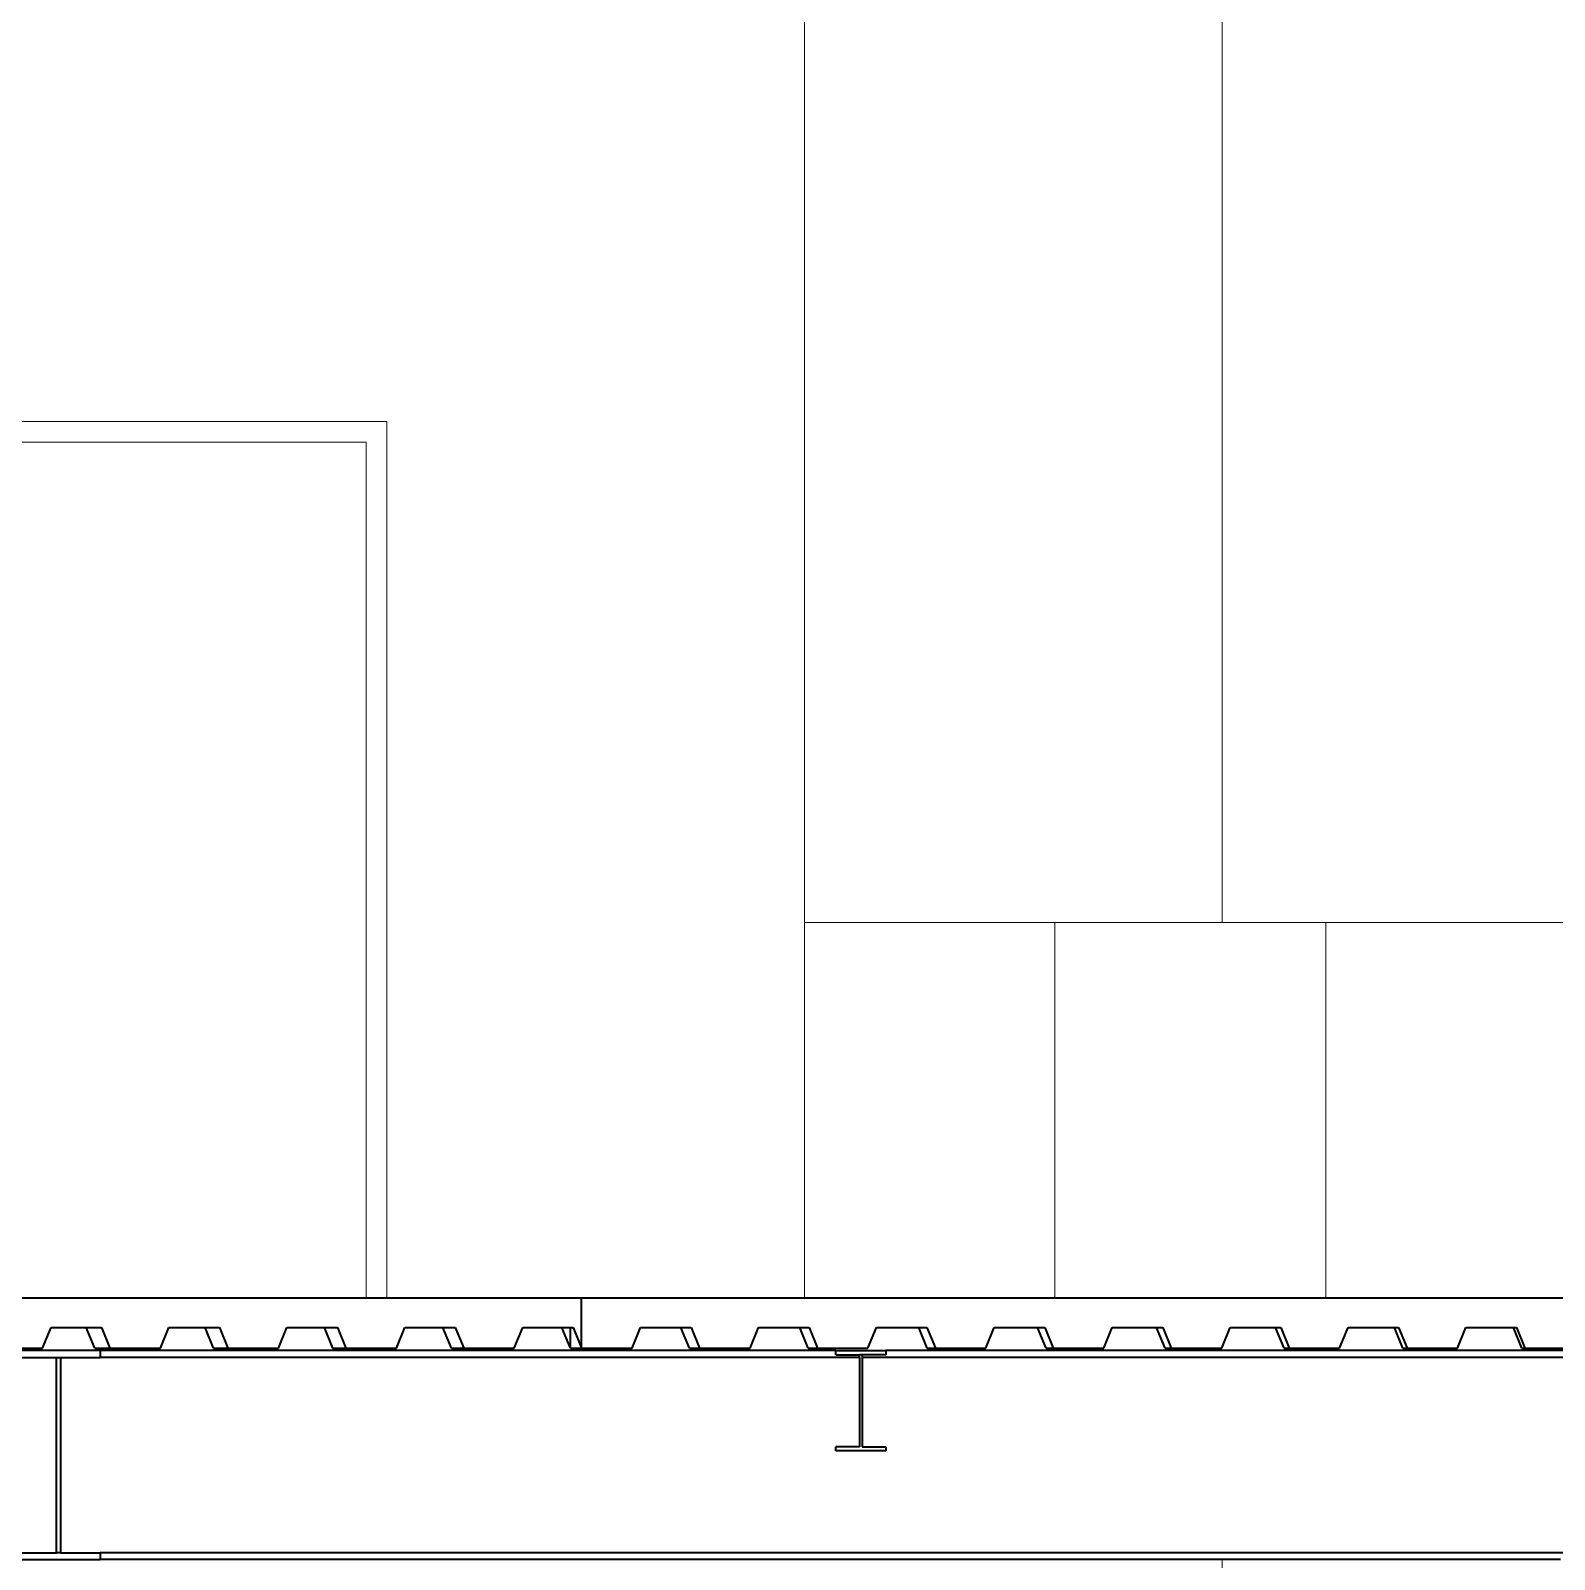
# Model space of a CAD drawing. Header units: metres. Extents: x 78 to 178, y -74 to 157.
# Drawn here: x 125.104 to 128.754, y -55.877 to -52.215 of the extents above; entities that cross this region are included whole.
import ezdxf

# ---------------------------------------------------------------- set-up
doc = ezdxf.new("R2010")
doc.units = ezdxf.units.M
doc.layers.add('01_Fina', color=252, linetype='Continuous', lineweight=15)
doc.layers.add('Cortes', color=7, linetype='Continuous', lineweight=40)

msp = doc.modelspace()

# ---------------------------------------------------------------- linework, layer by layer
at = {"layer": '01_Fina'}
for p, q in [((126.95784, -54.35079), (126.95784, -51.87651)), ((127.95784, -51.87651), (127.95784, -54.35079)), ((123.95784, -53.15079), (125.95784, -53.15079)), ((125.95784, -55.25079), (125.95784, -53.15079)), ((125.00784, -53.20079), (125.90784, -53.20079)), ((125.90784, -55.25079), (125.90784, -53.20079)), ((126.95784, -54.35079), (126.95784, -55.25079)), ((130.20784, -54.35079), (126.95784, -54.35079)), ((127.55784, -54.35079), (127.55784, -55.25079)), ((128.20637, -54.35079), (128.20637, -55.25079)), ((127.95784, -55.87651), (127.95784, -59.24651))]:
    msp.add_line(p, q, dxfattribs=at)
at = {"layer": 'Cortes'}
for p, q in [((125.62896, -55.25079), (124.48673, -55.25079)), ((126.42407, -55.25079), (125.62896, -55.25079)), ((126.42407, -55.37079), (126.42407, -55.25079)), ((128.65835, -55.25079), (126.42407, -55.25079)), ((129.53062, -55.25079), (128.65835, -55.25079)), ((125.13304, -55.37079), (125.15321, -55.32079)), ((125.15321, -55.32079), (125.23743, -55.32079)), ((125.25777, -55.37079), (125.23743, -55.32079)), ((125.23743, -55.32079), (125.27424, -55.32079)), ((125.27424, -55.32079), (125.29441, -55.37079)), ((125.41545, -55.37079), (125.43562, -55.32079)), ((125.43562, -55.32079), (125.52228, -55.32079)), ((125.54263, -55.37079), (125.52228, -55.32079)), ((125.52228, -55.32079), (125.55666, -55.32079)), ((125.55666, -55.32079), (125.57683, -55.37079)), ((125.69786, -55.37079), (125.71804, -55.32079)), ((125.71804, -55.32079), (125.80714, -55.32079)), ((125.80714, -55.32079), (125.82749, -55.37079)), ((125.80714, -55.32079), (125.83907, -55.32079)), ((125.83907, -55.32079), (125.85924, -55.37079)), ((125.98028, -55.37079), (126.00045, -55.32079)), ((126.00045, -55.32079), (126.092, -55.32079)), ((126.11234, -55.37079), (126.092, -55.32079)), ((126.092, -55.32079), (126.12148, -55.32079)), ((126.12148, -55.32079), (126.14166, -55.37079)), ((126.26269, -55.37079), (126.28286, -55.32079)), ((126.28286, -55.32079), (126.37685, -55.32079)), ((126.3972, -55.37079), (126.37685, -55.32079)), ((126.37685, -55.32079), (126.3972, -55.32079)), ((126.3972, -55.37079), (126.3972, -55.32079)), ((126.3972, -55.32079), (126.4039, -55.32079)), ((126.4039, -55.32079), (126.42407, -55.37079)), ((126.5451, -55.37079), (126.56528, -55.32079)), ((126.56528, -55.32079), (126.66171, -55.32079)), ((126.68206, -55.37079), (126.66171, -55.32079)), ((126.66171, -55.32079), (126.68631, -55.32079)), ((126.68631, -55.32079), (126.70648, -55.37079)), ((126.82752, -55.37079), (126.84769, -55.32079)), ((126.84769, -55.32079), (126.94657, -55.32079)), ((126.96691, -55.37079), (126.94657, -55.32079)), ((126.94657, -55.32079), (126.96873, -55.32079)), ((126.96873, -55.32079), (126.9889, -55.37079)), ((127.10993, -55.37079), (127.1301, -55.32079)), ((127.1301, -55.32079), (127.23142, -55.32079)), ((127.25177, -55.37079), (127.23142, -55.32079)), ((127.23142, -55.32079), (127.25114, -55.32079)), ((127.25114, -55.32079), (127.27131, -55.37079)), ((127.39235, -55.37079), (127.41252, -55.32079)), ((127.41252, -55.32079), (127.51628, -55.32079)), ((127.53663, -55.37079), (127.51628, -55.32079)), ((127.51628, -55.32079), (127.53355, -55.32079)), ((127.53355, -55.32079), (127.55373, -55.37079)), ((127.67476, -55.37079), (127.69493, -55.32079)), ((127.69493, -55.32079), (127.80114, -55.32079)), ((127.82148, -55.37079), (127.80114, -55.32079)), ((127.80114, -55.32079), (127.81597, -55.32079)), ((127.81597, -55.32079), (127.83614, -55.37079)), ((127.95717, -55.37079), (127.97735, -55.32079)), ((127.97735, -55.32079), (128.08599, -55.32079)), ((128.10634, -55.37079), (128.08599, -55.32079)), ((128.08599, -55.32079), (128.09838, -55.32079)), ((128.09838, -55.32079), (128.11855, -55.37079)), ((128.23959, -55.37079), (128.25976, -55.32079)), ((128.25976, -55.32079), (128.37085, -55.32079)), ((128.3912, -55.37079), (128.37085, -55.32079)), ((128.37085, -55.32079), (128.38079, -55.32079)), ((128.38079, -55.32079), (128.40097, -55.37079)), ((128.522, -55.37079), (128.54217, -55.32079)), ((128.54217, -55.32079), (128.6557, -55.32079)), ((128.67605, -55.37079), (128.6557, -55.32079)), ((128.6557, -55.32079), (128.66321, -55.32079)), ((128.66321, -55.32079), (128.68338, -55.37079)), ((125.012, -55.37079), (125.13304, -55.37079)), ((125.27105, -55.37651), (125.07105, -55.37651)), ((125.07105, -55.39251), (125.16605, -55.39251)), ((125.16605, -55.86051), (125.16605, -55.39251)), ((125.16605, -55.39251), (125.17605, -55.39251)), ((125.17605, -55.39251), (125.17605, -55.86051)), ((125.17605, -55.39251), (125.27105, -55.39251)), ((125.25777, -55.37079), (125.29441, -55.37079)), ((125.27105, -55.37651), (125.27105, -55.39251)), ((127.03295, -55.37651), (125.27105, -55.37651)), ((127.08985, -55.39251), (125.27105, -55.39251)), ((125.29441, -55.37079), (125.41545, -55.37079)), ((125.54263, -55.37079), (125.57683, -55.37079)), ((125.57683, -55.37079), (125.69786, -55.37079)), ((125.82749, -55.37079), (125.85924, -55.37079)), ((125.85924, -55.37079), (125.98028, -55.37079)), ((126.11234, -55.37079), (126.14166, -55.37079)), ((126.14166, -55.37079), (126.26269, -55.37079)), ((126.3972, -55.37079), (126.42407, -55.37079)), ((126.42407, -55.37079), (126.5451, -55.37079)), ((126.68206, -55.37079), (126.70648, -55.37079)), ((126.70648, -55.37079), (126.82752, -55.37079)), ((126.96691, -55.37079), (126.9889, -55.37079)), ((126.9889, -55.37079), (127.10993, -55.37079)), ((127.03295, -55.38631), (127.03295, -55.37651)), ((127.03295, -55.37651), (127.15295, -55.37651)), ((127.03295, -55.38631), (127.08985, -55.38631)), ((127.09605, -55.38631), (127.08985, -55.38631)), ((127.08985, -55.39251), (127.08985, -55.38631)), ((127.08985, -55.39251), (127.08985, -55.60671)), ((127.15295, -55.38631), (127.09605, -55.38631)), ((127.09605, -55.38631), (127.09605, -55.39251)), ((128.91485, -55.39251), (127.09605, -55.39251)), ((127.09605, -55.39251), (127.09605, -55.60671)), ((127.15295, -55.37651), (127.15295, -55.38631)), ((128.85795, -55.37651), (127.15295, -55.37651)), ((127.25177, -55.37079), (127.27131, -55.37079)), ((127.27131, -55.37079), (127.39235, -55.37079)), ((127.53663, -55.37079), (127.55373, -55.37079)), ((127.55373, -55.37079), (127.67476, -55.37079)), ((127.82148, -55.37079), (127.83614, -55.37079)), ((127.83614, -55.37079), (127.95717, -55.37079)), ((128.10634, -55.37079), (128.11855, -55.37079)), ((128.11855, -55.37079), (128.23959, -55.37079)), ((128.3912, -55.37079), (128.40097, -55.37079)), ((128.40097, -55.37079), (128.522, -55.37079)), ((128.67605, -55.37079), (128.68338, -55.37079)), ((128.68338, -55.37079), (128.80441, -55.37079)), ((127.08985, -55.60671), (127.03295, -55.60671)), ((127.03295, -55.61651), (127.03295, -55.60671)), ((127.15295, -55.61651), (127.03295, -55.61651)), ((127.09605, -55.60671), (127.15295, -55.60671)), ((127.15295, -55.60671), (127.15295, -55.61651)), ((125.07105, -55.86051), (125.16605, -55.86051)), ((125.07105, -55.87651), (125.27105, -55.87651)), ((125.17605, -55.86051), (125.16605, -55.86051)), ((125.17605, -55.86051), (125.27105, -55.86051)), ((125.27105, -55.86051), (125.27105, -55.87651)), ((132.56795, -55.86051), (125.27105, -55.86051)), ((125.73906, -55.87651), (125.27105, -55.87651)), ((128.76846, -55.87651), (125.73906, -55.87651))]:
    msp.add_line(p, q, dxfattribs=at)

doc.saveas('drawing.dxf')
